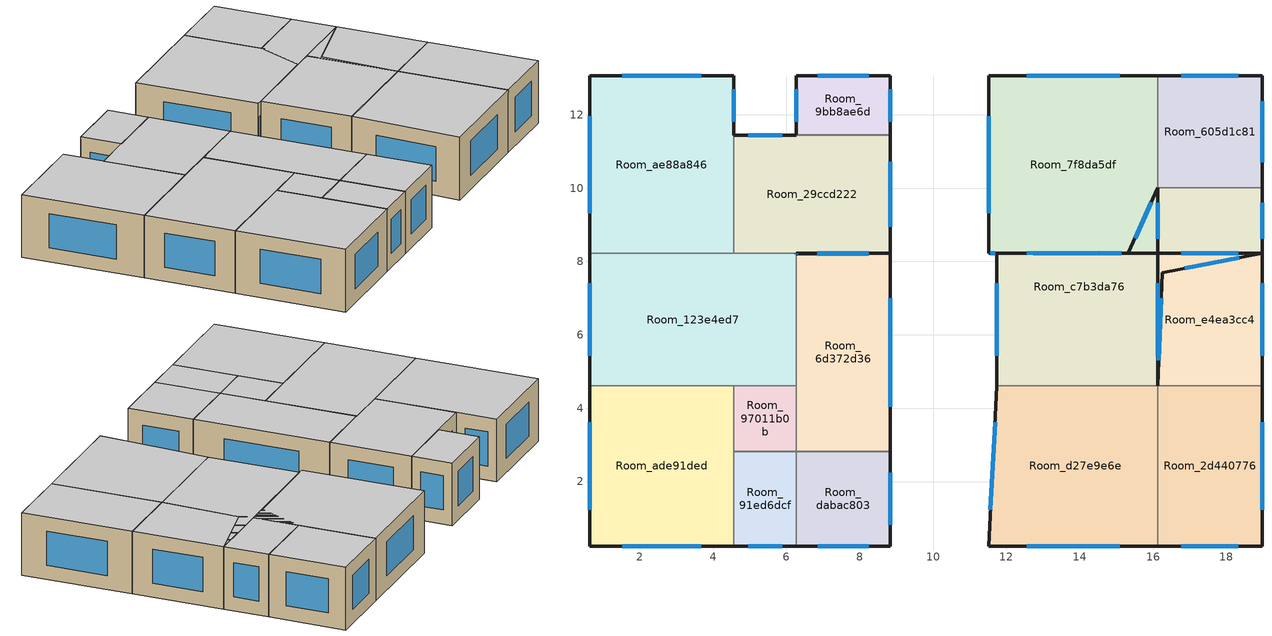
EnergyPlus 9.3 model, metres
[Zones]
Room_123e4ed7
 floor adiabatic (Generic Interior Floor): 6.27,8.22 6.27,4.61 0.63,4.61 0.63,8.22 z0
 wall outside (Generic Exterior Wall): 6.27,8.2 6.27,8.22 / 0.63,8.22 0.63,4.61 z0:2.5
 wall to Room_ade91ded (Generic Interior Wall): 0.63,4.61 4.57,4.61 z0:2.5
 wall to Room_97011b0b (Generic Interior Wall): 4.57,4.61 6.27,4.61 z0:2.5
 wall to Room_6d372d36 (Generic Interior Wall): 6.27,4.61 6.27,8.2 z0:2.5
 wall to Room_29ccd222 (Generic Interior Wall): 6.27,8.22 4.57,8.22 z0:2.5
 wall to Room_ae88a846 (Generic Interior Wall): 4.57,8.22 0.63,8.22 z0:2.5
 window (Generic Double Pane): 6.27,8.2 6.27,8.21 / 0.63,7.4 0.63,5.43 z0.57:1.93
 ceiling adiabatic (Generic Interior Ceiling): 6.27,4.61 6.27,8.22 0.63,8.22 0.63,4.61 z2.5
Room_29ccd222
 floor adiabatic (Generic Interior Floor): 8.83,11.45 8.83,8.22 4.57,8.22 4.57,11.45 z0
 wall outside (Generic Exterior Wall): 6.27,8.22 8.83,8.22 8.83,11.45 / 6.27,11.45 4.57,11.45 z0:2.5
 wall to Room_9bb8ae6d (Generic Interior Wall): 8.83,11.45 6.27,11.45 z0:2.5
 wall to Room_ae88a846 (Generic Interior Wall): 4.57,11.45 4.57,8.22 z0:2.5
 window (Generic Double Pane): 6.85,8.22 8.25,8.22 / 8.83,8.95 8.83,10.72 / 5.89,11.45 4.96,11.45 z0.57:1.93
 ceiling adiabatic (Generic Interior Ceiling): 8.83,8.22 8.83,11.45 4.57,11.45 4.57,8.22 z2.5
Room_2d440776
 floor adiabatic (Generic Interior Floor): 18.97,4.61 18.97,0.24 16.13,0.24 16.13,4.61 z0
 wall outside (Generic Exterior Wall): 16.13,0.24 18.97,0.24 18.97,4.61 z0:2.5
 wall to Room_e4ea3cc4 (Generic Interior Wall): 18.97,4.61 16.13,4.61 z0:2.5
 wall to Room_d27e9e6e (Generic Interior Wall): 16.13,4.61 16.13,0.24 z0:2.5
 window (Generic Double Pane): 16.77,0.24 18.33,0.24 / 18.97,1.23 18.97,3.62 z0.57:1.93
 ceiling adiabatic (Generic Interior Ceiling): 18.97,0.24 18.97,4.61 16.13,4.61 16.13,0.24 z2.5
Room_605d1c81
 floor adiabatic (Generic Interior Floor): 18.97,13.06 18.97,10.01 16.13,10.01 16.13,13.06 z0
 wall outside (Generic Exterior Wall): 18.97,10.01 18.97,13.06 16.13,13.06 z0:2.5
 wall to Room_c7b3da76 (Generic Interior Wall): 16.13,10.01 18.97,10.01 z0:2.5
 wall to Room_7f8da5df (Generic Interior Wall): 16.13,13.06 16.13,10.01 z0:2.5
 window (Generic Double Pane): 18.97,10.7 18.97,12.37 / 18.33,13.06 16.77,13.06 z0.57:1.93
 ceiling adiabatic (Generic Interior Ceiling): 18.97,10.01 18.97,13.06 16.13,13.06 16.13,10.01 z2.5
Room_6d372d36
 floor adiabatic (Generic Interior Floor): 8.83,8.22 8.83,2.82 6.27,2.82 6.27,8.2 z0
 wall outside (Generic Exterior Wall): 8.83,2.82 8.83,8.22 6.27,8.2 z0:2.5
 wall to Room_97011b0b (Generic Interior Wall): 6.27,4.61 6.27,2.82 z0:2.5
 wall to Room_dabac803 (Generic Interior Wall): 6.27,2.82 8.83,2.82 z0:2.5
 window (Generic Double Pane): 8.83,4.04 8.83,7 / 8.25,8.21 6.85,8.2 z0.57:1.93
 ceiling adiabatic (Generic Interior Ceiling): 8.83,2.82 8.83,8.22 6.27,8.2 6.27,2.82 z2.5
Room_7f8da5df
 floor adiabatic (Generic Interior Floor): 16.13,13.06 16.13,8.22 11.51,8.22 11.51,13.06 z0
 wall outside (Generic Exterior Wall): 16.13,13.06 11.51,13.06 11.51,8.22 11.74,8.22 16.13,8.22 16.13,10.01 z0:2.5
 window (Generic Double Pane): 11.56,8.22 11.69,8.22 / 12.73,8.22 15.14,8.22 / 16.13,8.63 16.13,9.61 / 15.08,13.06 12.56,13.06 / 11.51,11.96 11.51,9.32 z0.57:1.93
 ceiling adiabatic (Generic Interior Ceiling): 16.13,8.22 16.13,13.06 11.51,13.06 11.51,8.22 z2.5
Room_91ed6dcf
 floor adiabatic (Generic Interior Floor): 6.27,2.82 6.27,0.24 4.57,0.24 4.57,2.82 z0
 wall outside (Generic Exterior Wall): 4.57,0.24 6.27,0.24 z0:2.5
 wall to Room_dabac803 (Generic Interior Wall): 6.27,0.24 6.27,2.82 z0:2.5
 wall to Room_97011b0b (Generic Interior Wall): 6.27,2.82 4.57,2.82 z0:2.5
 wall to Room_ade91ded (Generic Interior Wall): 4.57,2.82 4.57,0.24 z0:2.5
 window (Generic Double Pane): 4.96,0.24 5.88,0.24 z0.57:1.93
 ceiling adiabatic (Generic Interior Ceiling): 6.27,0.24 6.27,2.82 4.57,2.82 4.57,0.24 z2.5
Room_97011b0b
 floor adiabatic (Generic Interior Floor): 6.27,4.61 6.27,2.82 4.57,2.82 4.57,4.61 z0
 wall to Room_ade91ded (Generic Interior Wall): 4.57,4.61 4.57,2.82 z0:2.5
 ceiling adiabatic (Generic Interior Ceiling): 6.27,2.82 6.27,4.61 4.57,4.61 4.57,2.82 z2.5
Room_9bb8ae6d
 floor adiabatic (Generic Interior Floor): 8.83,13.06 8.83,11.45 6.27,11.45 6.27,13.06 z0
 wall outside (Generic Exterior Wall): 8.83,11.45 8.83,13.06 6.27,13.06 6.27,11.45 z0:2.5
 window (Generic Double Pane): 8.83,11.81 8.83,12.7 / 8.25,13.06 6.85,13.06 / 6.27,12.7 6.27,11.81 z0.57:1.93
 ceiling adiabatic (Generic Interior Ceiling): 8.83,11.45 8.83,13.06 6.27,13.06 6.27,11.45 z2.5
Room_ade91ded
 floor adiabatic (Generic Interior Floor): 4.57,4.61 4.57,0.24 0.63,0.24 0.63,4.61 z0
 wall outside (Generic Exterior Wall): 0.63,4.61 0.63,0.24 4.57,0.24 z0:2.5
 window (Generic Double Pane): 1.52,0.24 3.68,0.24 / 0.63,3.62 0.63,1.23 z0.57:1.93
 ceiling adiabatic (Generic Interior Ceiling): 4.57,0.24 4.57,4.61 0.63,4.61 0.63,0.24 z2.5
Room_ae88a846
 floor adiabatic (Generic Interior Floor): 4.57,13.06 4.57,8.22 0.63,8.22 0.63,13.06 z0
 wall outside (Generic Exterior Wall): 4.57,11.45 4.57,13.06 0.63,13.06 0.63,8.22 z0:2.5
 window (Generic Double Pane): 4.57,11.81 4.57,12.69 / 3.68,13.06 1.52,13.06 / 0.63,11.96 0.63,9.32 z0.57:1.93
 ceiling adiabatic (Generic Interior Ceiling): 4.57,8.22 4.57,13.06 0.63,13.06 0.63,8.22 z2.5
Room_c7b3da76
 floor adiabatic (Generic Interior Floor): 18.97,10.01 18.97,8.22 16.25,7.69 16.13,4.61 11.74,4.61 11.74,8.22 15.33,8.24 16.13,10.01 z0
 wall outside (Generic Exterior Wall): 16.13,4.61 16.25,7.69 18.97,8.22 18.97,10.01 / 16.13,10.01 15.33,8.24 11.74,8.22 11.74,4.61 z0:2.5
 wall to Room_d27e9e6e (Generic Interior Wall): 11.74,4.61 16.13,4.61 z0:2.5
 window (Generic Double Pane): 16.16,5.31 16.22,6.99 / 16.86,7.81 18.35,8.1 / 18.97,8.63 18.97,9.6 / 15.95,9.61 15.51,8.64 / 14.51,8.23 12.55,8.22 / 11.74,7.4 11.74,5.43 z0.57:1.93
 ceiling adiabatic (Generic Interior Ceiling): 16.13,4.61 16.25,7.69 18.97,8.22 18.97,10.01 16.13,10.01 15.33,8.24 11.74,8.22 11.74,4.61 z2.5
Room_d27e9e6e
 floor adiabatic (Generic Interior Floor): 11.74,4.61 16.13,4.61 16.13,0.24 11.51,0.24 z0
 wall outside (Generic Exterior Wall): 11.74,4.61 11.51,0.24 16.13,0.24 z0:2.5
 window (Generic Double Pane): 12.56,0.24 15.08,0.24 / 11.69,3.62 11.56,1.23 z0.57:1.93
 ceiling adiabatic (Generic Interior Ceiling): 16.13,0.24 16.13,4.61 11.74,4.61 11.51,0.24 z2.5
Room_dabac803
 floor adiabatic (Generic Interior Floor): 8.83,2.82 8.83,0.24 6.27,0.24 6.27,2.82 z0
 wall outside (Generic Exterior Wall): 6.27,0.24 8.83,0.24 8.83,2.82 z0:2.5
 window (Generic Double Pane): 6.85,0.24 8.25,0.24 / 8.83,0.82 8.83,2.24 z0.57:1.93
 ceiling adiabatic (Generic Interior Ceiling): 8.83,0.24 8.83,2.82 6.27,2.82 6.27,0.24 z2.5
Room_e4ea3cc4
 floor adiabatic (Generic Interior Floor): 18.97,8.22 18.97,4.61 16.13,4.61 16.13,8.22 z0
 wall outside (Generic Exterior Wall): 18.97,4.61 18.97,8.22 16.13,8.22 16.13,4.61 z0:2.5
 window (Generic Double Pane): 18.97,5.43 18.97,7.4 / 18.33,8.22 16.77,8.22 / 16.13,7.4 16.13,5.43 z0.57:1.93
 ceiling adiabatic (Generic Interior Ceiling): 18.97,4.61 18.97,8.22 16.13,8.22 16.13,4.61 z2.5
[Building]
Building 1: North Axis {deg}=-0; Terrain=City; Solar Distribution=FullExteriorWithReflections
[Site:Location]
Site 1: Latitude {deg}=0; Longitude {deg}=0; Time Zone {hr}=0; Elevation {m}=0
[SizingPeriod:DesignDay] Day of Month=21; Dry-Bulb Temperature Range Modifier Type=DefaultMultipliers; Barometric Pressure {Pa}=101253; Rain Indicator=No; Snow Indicator=No; Daylight Saving Time Indicator=No
Name | Month | Day Type | Maximum Dry-Bulb Temperature {C} | Daily Dry-Bulb Temperature Range {deltaC} | Humidity Condition Type | Wetbulb or DewPoint at Maximum Dry-Bulb {C} | Wind Speed {m/s} | Wind Direction {deg} | Solar Model Indicator | ASHRAE Clear Sky Optical Depth for Beam Irradiance (taub) | ASHRAE Clear Sky Optical Depth for Diffuse Irradiance (taud) | Enthalpy at Maximum Dry-Bulb {J/kg} | Sky Clearness
Boston Logan IntL Arpt Ann Clg .4% Condns DB=>MWB | 7 | SummerDesignDay | 32.7 | 8.4 | Wetbulb | 22.9 | 6.3 | 270 | ASHRAETau | 0.488 | 1.95
Boston Logan IntL Arpt Ann Clg .4% Condns DP=>MDB | 7 | SummerDesignDay | 27.3 | 8.4 | Dewpoint | 22.8 | 6.3 | 270 | ASHRAETau | 0.488 | 1.95
Boston Logan IntL Arpt Ann Clg .4% Condns Enth=>MDB | 7 | SummerDesignDay | 30.6 | 8.4 | Enthalpy |  | 6.3 | 270 | ASHRAETau | 0.488 | 1.95 | 74100
Boston Logan IntL Arpt Ann Clg .4% Condns WB=>MDB | 7 | SummerDesignDay | 30.2 | 8.4 | Wetbulb | 24.6 | 6.3 | 270 | ASHRAETau | 0.488 | 1.95
Boston Logan IntL Arpt Ann Htg 99.6% Condns DB | 1 | WinterDesignDay | -13.6 | 0 | Wetbulb | -13.6 | 7.2 | 320 | ASHRAEClearSky |  |  |  | 0
Boston Logan IntL Arpt Ann Htg Wind 99.6% Condns WS=>MCDB | 1 | WinterDesignDay | 2.1 | 0 | Wetbulb | 2.1 | 14.1 | 320 | ASHRAEClearSky |  |  |  | 0
Boston Logan IntL Arpt Ann Hum_n 99.6% Condns DP=>MCDB | 1 | WinterDesignDay | -12 | 0 | Dewpoint | -24.4 | 7.2 | 320 | ASHRAEClearSky |  |  |  | 0
[Material] Thermal Absorptance=0.9
Name | Roughness | Thickness {m} | Conductivity {W/m-K} | Density {kg/m3} | Specific Heat {J/kg-K} | Solar Absorptance | Visible Absorptance
Generic 50mm Insulation | MediumRough | 0.05 | 0.03 | 43 | 1210 | 0.7 | 0.7
Generic Acoustic Tile | MediumSmooth | 0.02 | 0.06 | 368 | 590 | 0.2 | 0.2
Generic Brick | MediumRough | 0.1 | 0.9 | 1920 | 790 | 0.65 | 0.65
Generic Ceiling Air Gap | Smooth | 0.1 | 0.556 | 1.28 | 1000 | 0.7 | 0.7
Generic Gypsum Board | MediumSmooth | 0.0127 | 0.16 | 800 | 1090 | 0.5 | 0.5
Generic LW Concrete | MediumRough | 0.1 | 0.53 | 1280 | 840 | 0.8 | 0.8
Generic Wall Air Gap | Smooth | 0.1 | 0.667 | 1.28 | 1000 | 0.7 | 0.7
[WindowMaterial:Gas]
Generic Window Air Gap: Gas Type=Air; Thickness {m}=0.0127
[WindowMaterial:Glazing] Optical Data Type=SpectralAverage; Thickness {m}=0.006; Infrared Transmittance at Normal Incidence=0; Front Side Infrared Hemispherical Emissivity=0.84; Conductivity {W/m-K}=1; Dirt Correction Factor for Solar and Visible Transmittance=1; Solar Diffusing=No
Name | Solar Transmittance at Normal Incidence | Front Side Solar Reflectance at Normal Incidence | Back Side Solar Reflectance at Normal Incidence | Visible Transmittance at Normal Incidence | Front Side Visible Reflectance at Normal Incidence | Back Side Visible Reflectance at Normal Incidence | Back Side Infrared Hemispherical Emissivity
Generic Clear Glass | 0.77 | 0.07 | 0.07 | 0.88 | 0.08 | 0.08 | 0.84
Generic Low-e Glass | 0.45 | 0.36 | 0.36 | 0.71 | 0.21 | 0.21 | 0.047
[Construction]
Generic Double Pane: Generic Low-e Glass, Generic Window Air Gap, Generic Clear Glass
Generic Exterior Wall: Generic Brick, Generic LW Concrete, Generic 50mm Insulation, Generic Wall Air Gap, Generic Gypsum Board
Generic Interior Ceiling: Generic LW Concrete, Generic Ceiling Air Gap, Generic Acoustic Tile
Generic Interior Floor: Generic Acoustic Tile, Generic Ceiling Air Gap, Generic LW Concrete
Generic Interior Wall: Generic Gypsum Board, Generic Wall Air Gap, Generic Gypsum Board
[Zone]
Room_123e4ed7; Room_29ccd222; Room_2d440776; Room_605d1c81; Room_6d372d36; Room_7f8da5df; Room_91ed6dcf; Room_97011b0b; Room_9bb8ae6d; Room_ade91ded; Room_ae88a846; Room_c7b3da76; Room_d27e9e6e; Room_dabac803; Room_e4ea3cc4
[ZoneControl:Thermostat]
Name | Zone or ZoneList | Control Type Schedule | Control 1
Room_123e4ed7 Thermostat | Room_123e4ed7 | Room_123e4ed7 Thermostat Schedule | Thermostat Setpoint Dual Setpoint 10
Room_29ccd222 Thermostat | Room_29ccd222 | Room_29ccd222 Thermostat Schedule | Thermostat Setpoint Dual Setpoint 9
Room_2d440776 Thermostat | Room_2d440776 | Room_2d440776 Thermostat Schedule | Thermostat Setpoint Dual Setpoint 5
Room_605d1c81 Thermostat | Room_605d1c81 | Room_605d1c81 Thermostat Schedule | Thermostat Setpoint Dual Setpoint 1
Room_6d372d36 Thermostat | Room_6d372d36 | Room_6d372d36 Thermostat Schedule | Thermostat Setpoint Dual Setpoint 11
Room_7f8da5df Thermostat | Room_7f8da5df | Room_7f8da5df Thermostat Schedule | Thermostat Setpoint Dual Setpoint 2
Room_91ed6dcf Thermostat | Room_91ed6dcf | Room_91ed6dcf Thermostat Schedule | Thermostat Setpoint Dual Setpoint 14
Room_97011b0b Thermostat | Room_97011b0b | Room_97011b0b Thermostat Schedule | Thermostat Setpoint Dual Setpoint 12
Room_9bb8ae6d Thermostat | Room_9bb8ae6d | Room_9bb8ae6d Thermostat Schedule | Thermostat Setpoint Dual Setpoint 7
Room_ade91ded Thermostat | Room_ade91ded | Room_ade91ded Thermostat Schedule | Thermostat Setpoint Dual Setpoint 15
Room_ae88a846 Thermostat | Room_ae88a846 | Room_ae88a846 Thermostat Schedule | Thermostat Setpoint Dual Setpoint 8
Room_c7b3da76 Thermostat | Room_c7b3da76 | Room_c7b3da76 Thermostat Schedule | Thermostat Setpoint Dual Setpoint 3
Room_d27e9e6e Thermostat | Room_d27e9e6e | Room_d27e9e6e Thermostat Schedule | Thermostat Setpoint Dual Setpoint 6
Room_dabac803 Thermostat | Room_dabac803 | Room_dabac803 Thermostat Schedule | Thermostat Setpoint Dual Setpoint 13
Room_e4ea3cc4 Thermostat | Room_e4ea3cc4 | Room_e4ea3cc4 Thermostat Schedule | Thermostat Setpoint Dual Setpoint 4
[ThermostatSetpoint:DualSetpoint] Heating Setpoint Temperature Schedule=Generic Office Heating; Cooling Setpoint Temperature Schedule=Generic Office Cooling
Thermostat Setpoint Dual Setpoint 10; Thermostat Setpoint Dual Setpoint 9; Thermostat Setpoint Dual Setpoint 5; Thermostat Setpoint Dual Setpoint 1; Thermostat Setpoint Dual Setpoint 11; Thermostat Setpoint Dual Setpoint 2; Thermostat Setpoint Dual Setpoint 14; Thermostat Setpoint Dual Setpoint 12; Thermostat Setpoint Dual Setpoint 7; Thermostat Setpoint Dual Setpoint 15; Thermostat Setpoint Dual Setpoint 8; Thermostat Setpoint Dual Setpoint 3; Thermostat Setpoint Dual Setpoint 6; Thermostat Setpoint Dual Setpoint 13; Thermostat Setpoint Dual Setpoint 4
[ZoneHVAC:IdealLoadsAirSystem] Maximum Heating Supply Air Temperature {C}=50; Minimum Cooling Supply Air Temperature {C}=13; Heating Limit=LimitCapacity; Maximum Sensible Heating Capacity {W}=Autosize; Cooling Limit=LimitFlowRateAndCapacity; Maximum Cooling Air Flow Rate {m3/s}=Autosize; Maximum Total Cooling Capacity {W}=Autosize; Design Specification Outdoor Air Object=Generic Office Ventilation; Demand Controlled Ventilation Type=None; Outdoor Air Economizer Type=DifferentialDryBulb; Sensible Heat Recovery Effectiveness=0; Latent Heat Recovery Effectiveness=0
Room_123e4ed7 Ideal Loads Air System; Room_29ccd222 Ideal Loads Air System; Room_2d440776 Ideal Loads Air System; Room_605d1c81 Ideal Loads Air System; Room_6d372d36 Ideal Loads Air System; Room_7f8da5df Ideal Loads Air System; Room_91ed6dcf Ideal Loads Air System; Room_97011b0b Ideal Loads Air System; Room_9bb8ae6d Ideal Loads Air System; Room_ade91ded Ideal Loads Air System; Room_ae88a846 Ideal Loads Air System; Room_c7b3da76 Ideal Loads Air System; Room_d27e9e6e Ideal Loads Air System; Room_dabac803 Ideal Loads Air System; Room_e4ea3cc4 Ideal Loads Air System
[DesignSpecification:OutdoorAir]
Generic Office Ventilation: Outdoor Air Method=Sum; Outdoor Air Flow per Person {m3/s-person}=0.00236; Outdoor Air Flow per Zone Floor Area {m3/s-m2}=0.000305; Outdoor Air Flow per Zone {m3/s}=0; Outdoor Air Flow Air Changes per Hour {1/hr}=0
[Zone equipment]
Room_123e4ed7: Room_123e4ed7 Ideal Loads Air System
Room_29ccd222: Room_29ccd222 Ideal Loads Air System
Room_2d440776: Room_2d440776 Ideal Loads Air System
Room_605d1c81: Room_605d1c81 Ideal Loads Air System
Room_6d372d36: Room_6d372d36 Ideal Loads Air System
Room_7f8da5df: Room_7f8da5df Ideal Loads Air System
Room_91ed6dcf: Room_91ed6dcf Ideal Loads Air System
Room_97011b0b: Room_97011b0b Ideal Loads Air System
Room_9bb8ae6d: Room_9bb8ae6d Ideal Loads Air System
Room_ade91ded: Room_ade91ded Ideal Loads Air System
Room_ae88a846: Room_ae88a846 Ideal Loads Air System
Room_c7b3da76: Room_c7b3da76 Ideal Loads Air System
Room_d27e9e6e: Room_d27e9e6e Ideal Loads Air System
Room_dabac803: Room_dabac803 Ideal Loads Air System
Room_e4ea3cc4: Room_e4ea3cc4 Ideal Loads Air System
[Sizing:Zone] Zone Cooling Design Supply Air Temperature Input Method=SupplyAirTemperature; Zone Cooling Design Supply Air Temperature {C}=14; Zone Cooling Design Supply Air Temperature Difference {deltaC}=11.11; Zone Heating Design Supply Air Temperature Input Method=SupplyAirTemperature; Zone Heating Design Supply Air Temperature {C}=40; Zone Heating Design Supply Air Temperature Difference {deltaC}=11.11; Zone Cooling Design Supply Air Humidity Ratio {kgWater/kgDryAir}=0.0085; Zone Heating Design Supply Air Humidity Ratio {kgWater/kgDryAir}=0.008; Design Specification Outdoor Air Object=Generic Office Ventilation; Cooling Design Air Flow Method=DesignDay; Cooling Design Air Flow Rate {m3/s}=0; Cooling Minimum Air Flow per Zone Floor Area {m3/s-m2}=0.000762; Cooling Minimum Air Flow {m3/s}=0; Cooling Minimum Air Flow Fraction=0; Heating Design Air Flow Method=DesignDay; Heating Design Air Flow Rate {m3/s}=0; Heating Maximum Air Flow per Zone Floor Area {m3/s-m2}=0.002032; Heating Maximum Air Flow {m3/s}=0.141576; Heating Maximum Air Flow Fraction=0.3; Account for Dedicated Outdoor Air System=No
Room_123e4ed7; Room_29ccd222; Room_2d440776; Room_605d1c81; Room_6d372d36; Room_7f8da5df; Room_91ed6dcf; Room_97011b0b; Room_9bb8ae6d; Room_ade91ded; Room_ae88a846; Room_c7b3da76; Room_d27e9e6e; Room_dabac803; Room_e4ea3cc4
[Schedule:Compact]
Room_123e4ed7 Thermostat Schedule; Room_29ccd222 Thermostat Schedule; Room_2d440776 Thermostat Schedule; Room_605d1c81 Thermostat Schedule; Room_6d372d36 Thermostat Schedule; Room_7f8da5df Thermostat Schedule; Room_91ed6dcf Thermostat Schedule; Room_97011b0b Thermostat Schedule; Room_9bb8ae6d Thermostat Schedule; Room_ade91ded Thermostat Schedule; Room_ae88a846 Thermostat Schedule; Room_c7b3da76 Thermostat Schedule; Room_d27e9e6e Thermostat Schedule; Room_dabac803 Thermostat Schedule; Room_e4ea3cc4 Thermostat Schedule: Through: 12/31, For: AllDays, Until: 24:00, 4
[Schedule:Day:Interval]
Schedule Day 4; OfficeMedium HTGSETP_SCH_YES_OPTIMUM_Default_SmrDsn 1; OfficeMedium HTGSETP_SCH_YES_OPTIMUM_Default 1: No, 24:00, 15.6
Schedule Day 5: No, 05:00, 15.6, 06:00, 17.8, 07:00, 20, 22:00, 21, 24:00, 15.6
Schedule Day 6: No, 05:00, 15.6, 06:00, 17.8, 07:00, 20, 17:00, 21, 24:00, 15.6
OfficeMedium HTGSETP_SCH_YES_OPTIMUM_WntrDsn 1: No, 05:00, 15.6, 06:00, 17.6, 07:00, 19.6, 22:00, 21, 24:00, 15.6
Schedule Day 10; OfficeMedium CLGSETP_SCH_YES_OPTIMUM_Default_WntrDsn 1; OfficeMedium CLGSETP_SCH_YES_OPTIMUM_Default 1: No, 24:00, 26.7
Schedule Day 11: No, 05:00, 26.7, 06:00, 25.6, 07:00, 25, 22:00, 24, 24:00, 26.7
Schedule Day 12: No, 05:00, 26.7, 06:00, 25.7, 07:00, 25, 17:00, 24, 24:00, 26.7
OfficeMedium CLGSETP_SCH_YES_OPTIMUM_SmrDsn 1: No, 05:00, 26.7, 06:00, 25.7, 07:00, 25, 22:00, 24, 24:00, 26.7
[Schedule:Week:Daily]
Generic Office Heating Week Rule - Jan1-Dec31: Schedule Day 4, Schedule Day 5, Schedule Day 5, Schedule Day 5, Schedule Day 5, Schedule Day 5, Schedule Day 6, OfficeMedium HTGSETP_SCH_YES_OPTIMUM_Default 1, OfficeMedium HTGSETP_SCH_YES_OPTIMUM_Default_SmrDsn 1, OfficeMedium HTGSETP_SCH_YES_OPTIMUM_WntrDsn 1, Schedule Day 4, Schedule Day 4
Generic Office Cooling Week Rule - Jan1-Dec31: Schedule Day 10, Schedule Day 11, Schedule Day 11, Schedule Day 11, Schedule Day 11, Schedule Day 11, Schedule Day 12, OfficeMedium CLGSETP_SCH_YES_OPTIMUM_Default 1, OfficeMedium CLGSETP_SCH_YES_OPTIMUM_SmrDsn 1, OfficeMedium CLGSETP_SCH_YES_OPTIMUM_Default_WntrDsn 1, Schedule Day 10, Schedule Day 10
[Schedule:Year]
Generic Office Heating: Generic Office Heating Week Rule - Jan1-Dec31, 1, 1, 12, 31
Generic Office Cooling: Generic Office Cooling Week Rule - Jan1-Dec31, 1, 1, 12, 31
